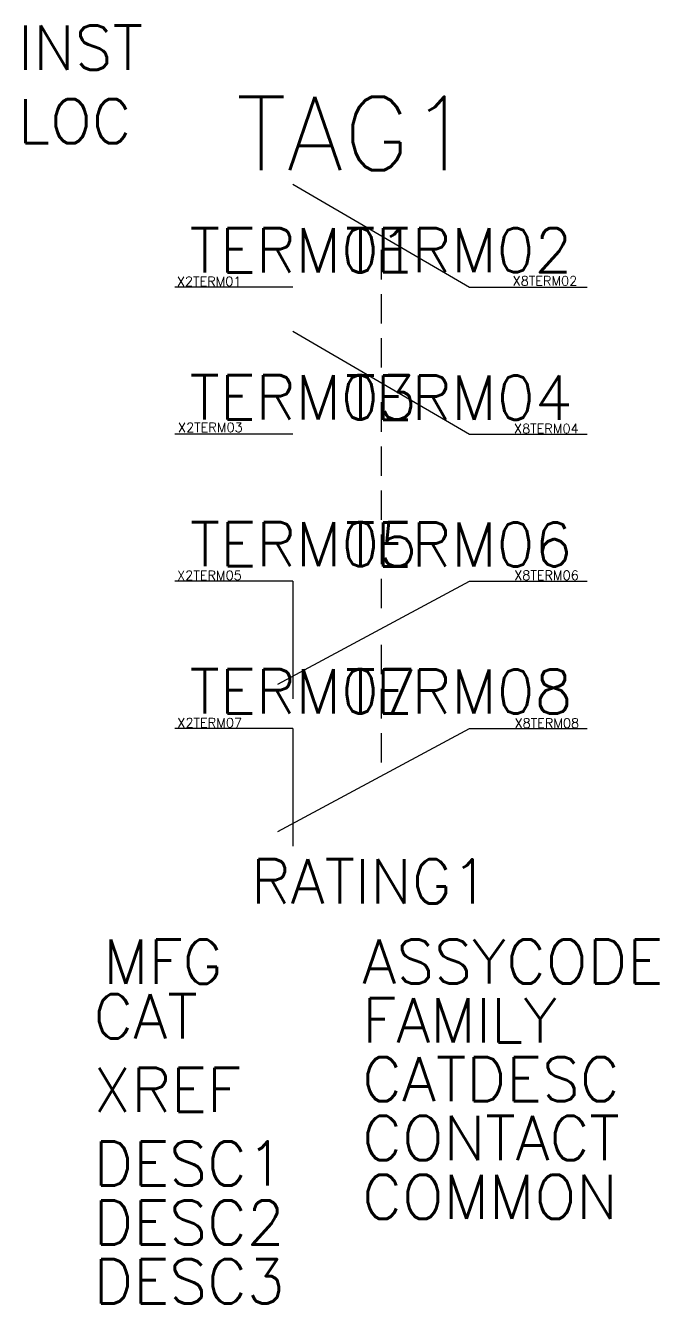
# Model space of a CAD drawing. Header units: inches. Extents: x -9.6 to 12, y -34.5 to 8.9.
import ezdxf
from ezdxf.enums import TextEntityAlignment as Align

# ---------------------------------------------------------------- set-up
doc = ezdxf.new("R2010")
doc.units = ezdxf.units.IN
doc.header["$MEASUREMENT"] = 0
doc.styles.get("Standard").update_dxf_attribs({"font": 'txt.shx'})

msp = doc.modelspace()

# ---------------------------------------------------------------- linework, layer by layer
for p, q in [((-0.5, 3.5), (5.5, 0)), ((2.5, 1.261), (2.5, 0.261)), ((-0.5, 0), (-4.5, 0)), ((5.5, 0), (9.5, 0)), ((2.5, -0.239), (2.5, -1.239)), ((-0.5, -1.5), (5.5, -5)), ((2.5, -1.739), (2.5, -2.739)), ((2.5, -3.916), (2.5, -4.916)), ((-0.5, -5), (-4.5, -5)), ((5.5, -5), (9.5, -5)), ((2.5, -5.416), (2.5, -6.416)), ((2.5, -6.916), (2.5, -7.916)), ((2.5, -8.416), (2.5, -9.416)), ((2.5, -9.916), (2.5, -10.916)), ((-0.5, -10), (-4.5, -10)), ((-1, -13.5), (5.5, -10)), ((-0.5, -10), (-0.5, -14)), ((5.5, -10), (9.5, -10)), ((2.5, -12.16), (2.5, -13.16)), ((2.5, -13.66), (2.5, -14.66)), ((-0.5, -15), (-4.5, -15)), ((-1, -18.5), (5.5, -15)), ((-0.5, -15), (-0.5, -19)), ((2.5, -15.16), (2.5, -16.16)), ((5.5, -15), (9.5, -15))]:
    msp.add_line(p, q)

# ---------------------------------------------------------------- texts
at = {"flags": 1}
for tag, p, s, height in [('INST', (-9.83, 7.388), '', 1.5), ('LOC', (-9.83, 4.888), '', 1.5), ('X2TERM01', (-4.433, 0.032), '', 0.32), ('X8TERM02', (6.971, 0.049), '', 0.32), ('X2TERM03', (-4.392, -4.93), '', 0.32), ('X8TERM04', (7.019, -4.971), '', 0.32), ('X2TERM05', (-4.425, -9.96), '', 0.32), ('X8TERM06', (7.022, -9.957), '', 0.32), ('X2TERM07', (-4.415, -14.968), '', 0.32), ('X8TERM08', (7.034, -14.982), '', 0.32), ('MFG', (-6.939, -23.68), '', 1.5), ('ASSYCODE', (1.863, -23.674), '', 1.5), ('CAT', (-7.266, -25.537), '', 1.5), ('FAMILY', (1.863, -25.674), 'MS_ACKO', 1.5), ('CATDESC', (1.863, -27.674), '', 1.5), ('XREF', (-7.266, -28.037), '', 1.5), ('CONTACT', (1.863, -29.674), '', 1.5), ('DESC1', (-7.266, -30.537), '', 1.5), ('COMMON', (1.863, -31.674), '', 1.5), ('DESC2', (-7.266, -32.545), '', 1.5), ('DESC3', (-7.266, -34.545), '', 1.5)]:
    msp.add_attdef(tag, p, s, height=height, dxfattribs=at)
for tag, p, s, height in [('TAG1', (-2.424, 3.969), 'ДК-22', 2.5), ('TERM01', (-4.001, 0.498), '53', 1.5), ('TERM03', (-4.005, -4.499), '83', 1.5), ('TERM05', (-3.99, -9.49), '61', 1.5), ('TERM07', (-4.002, -14.49), '71', 1.5), ('RATING1', (-1.919, -20.95), '', 1.5)]:
    msp.add_attdef(tag, p, s, height=height)
for tag, text, p in [('TERM02', '54', (8.998, 0.501)), ('TERM04', '84', (9.005, -4.508)), ('TERM06', '62', (8.998, -9.5)), ('TERM08', '72', (9.001, -14.498))]:
    msp.add_attdef(tag, text=text, height=1.5).set_placement(p, align=Align.RIGHT)

doc.saveas('drawing.dxf')
